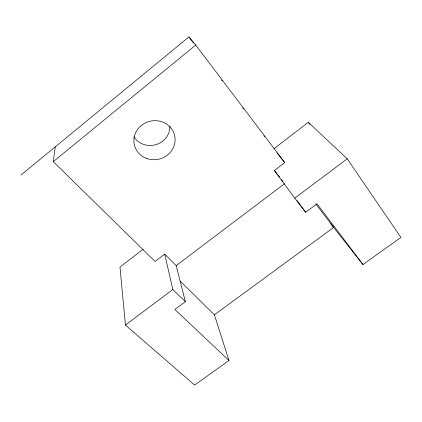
<?xml version="1.0" encoding="UTF-8"?>
<svg xmlns="http://www.w3.org/2000/svg" width="422" height="422" viewBox="0 0 422 422"><rect width="100%" height="100%" fill="white"/><g stroke="black" fill="none" stroke-linecap="round" stroke-linejoin="round"><path stroke-width="0.63" d="M143.179 249.238L119.985 267.073L125.439 325.051L194.626 385.075L228.961 360.499L174.85 309.463L185.369 301.651L176.196 265.623L164.701 254.118L155.08 261.45L53.246 161.642L55.261 146.835M21.1 174.93L188.929 36.925L195.734 45.064L284.744 162.612L274.411 170.493L294.709 198.171L305.665 212.261L317.038 203.81L362.967 264.573L400.9 237.422L347.211 158.814L308.276 122.322L273.762 148.855M53.246 161.642L195.734 45.064M176.196 265.623L284.618 183.649M125.439 325.051L172.83 289.529L164.701 254.118M294.709 198.171L347.211 158.814M228.961 360.499L214.392 314.801L333.649 227.432L315.83 203.91M172.83 289.529L185.369 301.651M180.21 281.078L214.392 314.801M277.017 152.933L284.744 162.612M330.431 223.359L362.967 264.573M274.411 170.493L279.512 177.071M281.474 179.603L283.046 181.624M188.929 36.925L193.709 43.229M221.587 80.016L222.383 81.066M242.692 107.868L243.489 108.918M263.803 135.72L264.599 136.77M297.088 200.603L305.665 212.261M308.276 122.322L309.78 124.479M169.924 126.22A19.465 18.542 -10.8 0 1 155.871 144.667A19.465 18.542 -10.8 0 1 133.843 136.77M146.872 158.535A20.678 19.47 -12.6 0 0 174.887 136.87A20.678 19.47 -12.6 0 0 141.686 125.202A20.678 19.47 -12.6 0 0 146.872 158.535"/></g></svg>
